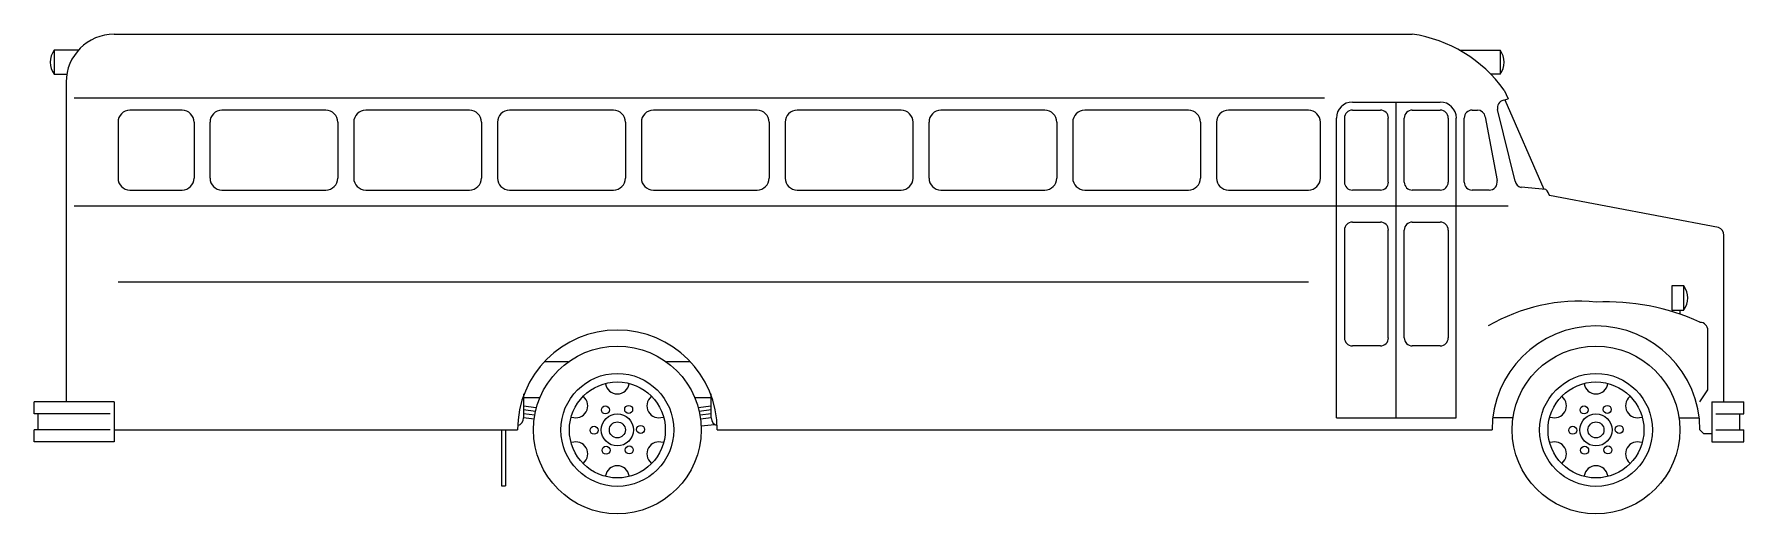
# Model space of a CAD drawing. Extents: x -10.9 to 0, y 0 to 3.
import ezdxf

# ---------------------------------------------------------------- set-up
doc = ezdxf.new("R2010")
doc.units = 0
doc.header["$LTSCALE"] = 1.2
doc.header["$MEASUREMENT"] = 0
doc.layers.get('0').update_dxf_attribs({"color": 3, "linetype": 'CONTINUOUS'})
doc.layers.add('CAR_DTL', color=3, linetype='CONTINUOUS')

msp = doc.modelspace()

# ---------------------------------------------------------------- linework, layer by layer
for p, q in [((-10.363, 3.048), (-2.108, 3.048)), ((-10.668, 2.743), (-10.668, 0.711)), ((-1.529, 2.628), (-1.498, 2.637)), ((-1.524, 2.692), (-1.498, 2.637)), ((-1.519, 2.631), (-1.272, 2.064)), ((-9.931, 2.565), (-10.262, 2.565)), ((-9.017, 2.565), (-9.677, 2.565)), ((-8.103, 2.565), (-8.763, 2.565)), ((-7.188, 2.565), (-7.849, 2.565)), ((-6.274, 2.565), (-6.934, 2.565)), ((-5.359, 2.565), (-6.02, 2.565)), ((-4.445, 2.565), (-5.105, 2.565)), ((-3.531, 2.565), (-4.191, 2.565)), ((-2.769, 2.565), (-3.277, 2.565)), ((-2.54, 2.515), (-2.54, 2.108)), ((-2.489, 2.565), (-2.311, 2.565)), ((-2.261, 2.108), (-2.261, 2.515)), ((-2.159, 2.108), (-2.159, 2.515)), ((-2.108, 2.565), (-1.93, 2.565)), ((-1.88, 2.515), (-1.88, 2.108)), ((-1.778, 2.108), (-1.778, 2.515)), ((-1.727, 2.565), (-1.694, 2.565)), ((-1.644, 2.522), (-1.569, 2.118)), ((-1.454, 2.115), (-1.566, 2.57)), ((-10.338, 2.489), (-10.338, 2.134)), ((-9.855, 2.489), (-9.855, 2.134)), ((-9.754, 2.489), (-9.754, 2.134)), ((-8.941, 2.489), (-8.941, 2.134)), ((-8.839, 2.489), (-8.839, 2.134)), ((-8.026, 2.489), (-8.026, 2.134)), ((-7.925, 2.489), (-7.925, 2.134)), ((-7.112, 2.489), (-7.112, 2.134)), ((-7.01, 2.489), (-7.01, 2.134)), ((-6.198, 2.489), (-6.198, 2.134)), ((-6.096, 2.489), (-6.096, 2.134)), ((-5.283, 2.489), (-5.283, 2.134)), ((-5.182, 2.489), (-5.182, 2.134)), ((-4.369, 2.489), (-4.369, 2.134)), ((-4.267, 2.489), (-4.267, 2.134)), ((-3.454, 2.489), (-3.454, 2.134)), ((-3.353, 2.489), (-3.353, 2.134)), ((-2.692, 2.134), (-2.692, 2.489)), ((-1.258, 2.061), (-1.416, 2.075)), ((-10.262, 2.057), (-9.931, 2.057)), ((-9.677, 2.057), (-9.017, 2.057)), ((-8.763, 2.057), (-8.103, 2.057)), ((-7.849, 2.057), (-7.188, 2.057)), ((-6.934, 2.057), (-6.274, 2.057)), ((-6.02, 2.057), (-5.359, 2.057)), ((-5.105, 2.057), (-4.445, 2.057)), ((-4.191, 2.057), (-3.531, 2.057)), ((-3.277, 2.057), (-2.769, 2.057)), ((-2.311, 2.057), (-2.489, 2.057)), ((-1.93, 2.057), (-2.108, 2.057)), ((-1.619, 2.057), (-1.727, 2.057)), ((-0.16, 1.819), (-1.235, 2.022)), ((-2.489, 1.854), (-2.311, 1.854)), ((-2.108, 1.854), (-1.93, 1.854)), ((-2.54, 1.803), (-2.54, 1.118)), ((-2.261, 1.118), (-2.261, 1.803)), ((-2.159, 1.118), (-2.159, 1.803)), ((-1.88, 1.803), (-1.88, 1.118)), ((-0.127, 0.711), (-0.127, 1.771)), ((-0.229, 0.787), (-0.229, 1.166)), ((-2.311, 1.067), (-2.489, 1.067)), ((-1.93, 1.067), (-2.108, 1.067)), ((-0.279, 0.711), (-0.229, 0.787)), ((-10.363, 0.711), (-10.871, 0.711)), ((-10.871, 0.635), (-10.871, 0.711)), ((-10.363, 0.711), (-10.363, 0.457)), ((-0.203, 0.711), (-0.203, 0.457)), ((-0.203, 0.711), (0, 0.711)), ((0, 0.635), (0, 0.711)), ((-10.846, 0.533), (-10.846, 0.635)), ((-0.025, 0.533), (-0.025, 0.635)), ((-10.871, 0.457), (-10.871, 0.533)), ((-10.363, 0.457), (-10.871, 0.457)), ((-10.363, 0.533), (-7.798, 0.533)), ((-6.528, 0.533), (-1.6, 0.533)), ((-0.254, 0.508), (-0.279, 0.533)), ((-0.203, 0.508), (-0.254, 0.508)), ((-0.203, 0.457), (0, 0.457)), ((0, 0.457), (0, 0.533))]:
    msp.add_line(p, q)
for centre, radius in [((-7.163, 0.533), 0.533), ((-0.94, 0.533), 0.533), ((-7.163, 0.533), 0.359), ((-0.94, 0.533), 0.359), ((-7.163, 0.533), 0.102), ((-0.94, 0.533), 0.102)]:
    msp.add_circle(centre, radius)
for centre, radius, start, end in [((-10.363, 2.743), 0.305, 90, 180), ((-2.231, 2.189), 0.868, 35.4727, 81.8699), ((-1.516, 2.579), 0.0508, 104.7436, 190.6197), ((-10.262, 2.489), 0.0762, 90, 180), ((-9.931, 2.489), 0.0762, 0, 90), ((-9.677, 2.489), 0.0762, 90, 180), ((-9.017, 2.489), 0.0762, 0, 90), ((-8.763, 2.489), 0.0762, 90, 180), ((-8.103, 2.489), 0.0762, 0, 90), ((-7.849, 2.489), 0.0762, 90, 180), ((-7.188, 2.489), 0.0762, 0, 90), ((-6.934, 2.489), 0.0762, 90, 180), ((-6.274, 2.489), 0.0762, 0, 90), ((-6.02, 2.489), 0.0762, 90, 180), ((-5.359, 2.489), 0.0762, 0, 90), ((-5.105, 2.489), 0.0762, 90, 180), ((-4.445, 2.489), 0.0762, 0, 90), ((-4.191, 2.489), 0.0762, 90, 180), ((-3.531, 2.489), 0.0762, 0, 90), ((-3.277, 2.489), 0.0762, 90, 180), ((-2.769, 2.489), 0.0762, 0, 90), ((-2.489, 2.515), 0.0508, 90, 180), ((-2.311, 2.515), 0.0508, 0, 90), ((-2.108, 2.515), 0.0508, 90, 180), ((-1.93, 2.515), 0.0508, 0, 90), ((-1.727, 2.515), 0.0508, 90, 180), ((-1.694, 2.515), 0.0508, 8.8807, 90), ((-10.262, 2.134), 0.0762, 180, 270), ((-9.931, 2.134), 0.0762, 270, 0), ((-9.677, 2.134), 0.0762, 180, 270), ((-9.017, 2.134), 0.0762, 270, 0), ((-8.763, 2.134), 0.0762, 180, 270), ((-8.103, 2.134), 0.0762, 270, 0), ((-7.849, 2.134), 0.0762, 180, 270), ((-7.188, 2.134), 0.0762, 270, 0), ((-6.934, 2.134), 0.0762, 180, 270), ((-6.274, 2.134), 0.0762, 270, 0), ((-6.02, 2.134), 0.0762, 180, 270), ((-5.359, 2.134), 0.0762, 270, 0), ((-5.105, 2.134), 0.0762, 180, 270), ((-4.445, 2.134), 0.0762, 270, 0), ((-4.191, 2.134), 0.0762, 180, 270), ((-3.531, 2.134), 0.0762, 270, 0), ((-3.277, 2.134), 0.0762, 180, 270), ((-2.769, 2.134), 0.0762, 270, 0), ((-2.489, 2.108), 0.0508, 180, 270), ((-2.311, 2.108), 0.0508, 270, 0), ((-2.108, 2.108), 0.0508, 180, 270), ((-1.93, 2.108), 0.0508, 270, 0), ((-1.727, 2.108), 0.0508, 180, 270), ((-1.619, 2.108), 0.0508, 270, 11.2813), ((-1.404, 2.124), 0.0508, 190.6197, 255.9638), ((-1.365, 1.969), 0.141, 22.0465, 40.6234), ((-2.489, 1.803), 0.0508, 90, 180), ((-2.311, 1.803), 0.0508, 0, 90), ((-2.108, 1.803), 0.0508, 90, 180), ((-1.93, 1.803), 0.0508, 0, 90), ((-0.178, 1.771), 0.0508, 0, 69.4338), ((-1.047, 0.211), 1.14, 84.5836, 120.4741), ((-0.876, -0.103), 1.45, 65.7068, 92.5221), ((-0.279, 1.166), 0.0508, 0, 90), ((-7.163, 0.533), 0.635, 0, 180), ((-2.489, 1.118), 0.0508, 180, 270), ((-2.311, 1.118), 0.0508, 270, 0), ((-2.108, 1.118), 0.0508, 180, 270), ((-1.93, 1.118), 0.0508, 270, 0), ((-0.94, 0.533), 0.661, 0, 180)]:
    msp.add_arc(centre, radius, start, end)
at = {"layer": 'CAR_DTL'}
for p, q in [((-10.59, 2.946), (-10.744, 2.946)), ((-10.744, 2.946), (-10.744, 2.794)), ((-1.807, 2.946), (-1.549, 2.946)), ((-1.549, 2.946), (-1.549, 2.794)), ((-10.744, 2.794), (-10.664, 2.794)), ((-1.549, 2.794), (-1.609, 2.794)), ((-2.667, 2.642), (-10.617, 2.642)), ((-2.489, 2.616), (-1.93, 2.616)), ((-2.21, 0.61), (-2.21, 2.616)), ((-2.591, 0.61), (-2.591, 2.515)), ((-1.829, 0.61), (-1.829, 2.515)), ((-1.499, 1.956), (-10.617, 1.956)), ((-2.769, 1.473), (-10.338, 1.473)), ((-0.381, 1.448), (-0.457, 1.448)), ((-0.457, 1.448), (-0.457, 1.295)), ((-0.381, 1.295), (-0.381, 1.448)), ((-0.457, 1.295), (-0.381, 1.295)), ((-0.406, 1.295), (-0.406, 1.269)), ((-7.476, 0.965), (-7.628, 0.965)), ((-6.697, 0.965), (-6.85, 0.965)), ((-7.76, 0.762), (-7.76, 0.61)), ((-6.566, 0.61), (-6.566, 0.762)), ((-7.656, 0.737), (-7.76, 0.737)), ((-7.76, 0.686), (-7.679, 0.676)), ((-7.683, 0.651), (-7.76, 0.66)), ((-6.566, 0.737), (-6.67, 0.737)), ((-6.647, 0.676), (-6.568, 0.686)), ((-6.566, 0.66), (-6.642, 0.651)), ((-10.389, 0.635), (-10.871, 0.635)), ((-7.688, 0.626), (-7.76, 0.635)), ((-7.692, 0.601), (-7.76, 0.61)), ((-6.566, 0.635), (-6.637, 0.626)), ((-6.566, 0.61), (-6.634, 0.601)), ((-6.63, 0.56), (-6.545, 0.568)), ((-2.591, 0.61), (-1.829, 0.61)), ((-1.468, 0.61), (-1.596, 0.61)), ((-0.412, 0.61), (-0.283, 0.61)), ((-0.178, 0.635), (0, 0.635)), ((-10.389, 0.533), (-10.871, 0.533)), ((-7.899, 0.533), (-7.899, 0.178)), ((-7.874, 0.533), (-7.874, 0.178)), ((-0.178, 0.533), (0, 0.533)), ((-7.899, 0.178), (-7.874, 0.178))]:
    msp.add_line(p, q, dxfattribs=at)
for centre, radius in [((-7.163, 0.533), 0.305), ((-0.94, 0.533), 0.305), ((-7.239, 0.66), 0.0254), ((-7.091, 0.663), 0.0254), ((-1.016, 0.66), 0.0254), ((-0.868, 0.663), 0.0254), ((-7.311, 0.531), 0.0254), ((-7.163, 0.533), 0.0508), ((-7.015, 0.536), 0.0254), ((-1.088, 0.531), 0.0254), ((-0.94, 0.533), 0.0508), ((-0.792, 0.536), 0.0254), ((-7.235, 0.404), 0.0254), ((-7.087, 0.406), 0.0254), ((-1.012, 0.404), 0.0254), ((-0.864, 0.406), 0.0254)]:
    msp.add_circle(centre, radius, dxfattribs=at)
for centre, radius, start, end in [((-10.643, 2.87), 0.127, 143.1301, 216.8699), ((-1.651, 2.87), 0.127, 323.1301, 36.8699), ((-2.489, 2.515), 0.102, 90, 180), ((-1.93, 2.515), 0.102, 0, 90), ((-0.483, 1.372), 0.127, 323.1301, 36.8699), ((-7.163, 0.838), 0.0762, 189.5941, 350.4059), ((-0.94, 0.838), 0.0762, 189.5941, 350.4059), ((-7.427, 0.686), 0.0762, 249.5941, 50.4059), ((-6.899, 0.686), 0.0762, 129.5941, 290.4059), ((-1.204, 0.686), 0.0762, 249.5941, 50.4059), ((-0.676, 0.686), 0.0762, 129.5941, 290.4059), ((-7.81, 0.61), 0.0508, 285.1558, 0), ((-6.515, 0.61), 0.0508, 180, 254.8442), ((-7.427, 0.381), 0.0762, 309.5941, 110.4059), ((-6.899, 0.381), 0.0762, 69.5941, 230.4059), ((-1.204, 0.381), 0.0762, 309.5941, 110.4059), ((-0.676, 0.381), 0.0762, 69.5941, 230.4059), ((-7.163, 0.229), 0.0762, 9.5941, 170.4059), ((-0.94, 0.229), 0.0762, 9.5941, 170.4059)]:
    msp.add_arc(centre, radius, start, end, dxfattribs=at)

doc.saveas('drawing.dxf')
